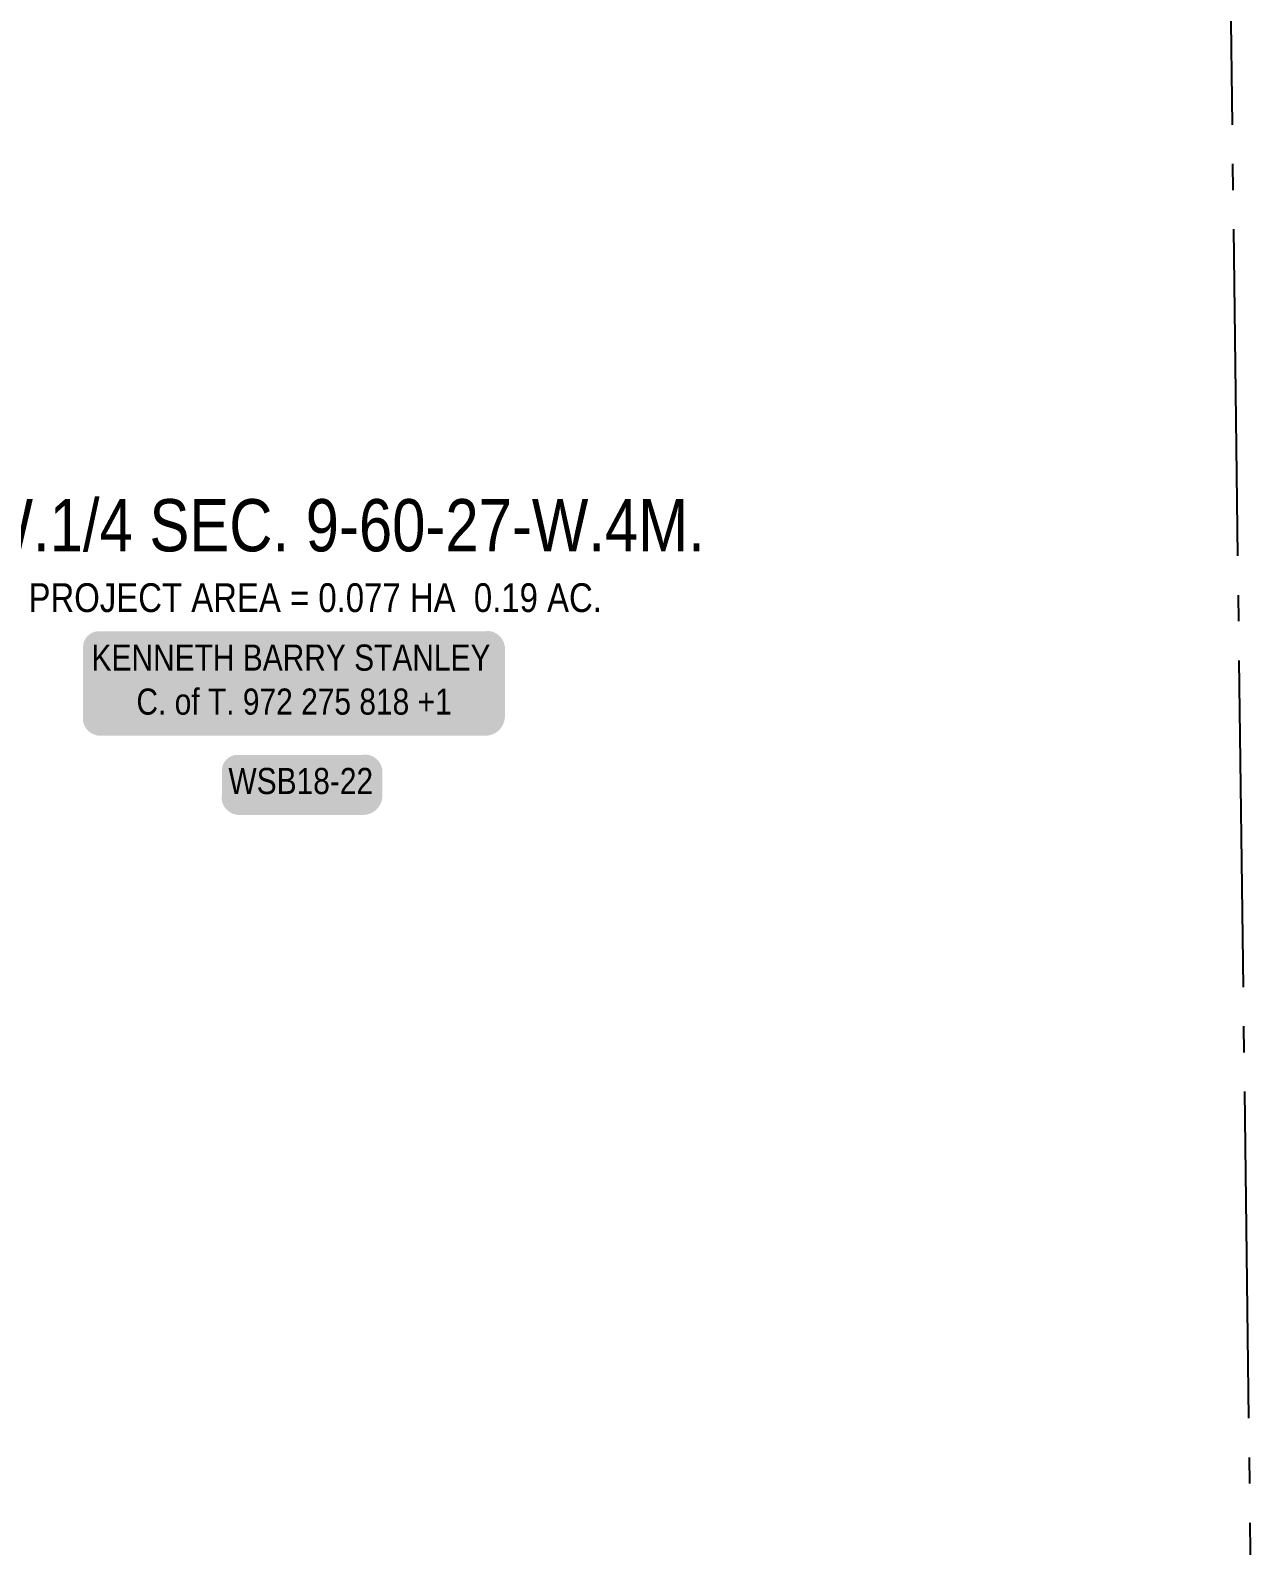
# Model space of a CAD drawing. Extents: x 57693 to 70573, y 5994359 to 6008381.
# Drawn here: x 65558 to 66026, y 6000287 to 6000867 of the extents above; entities that cross this region are included whole.
import ezdxf
from ezdxf.enums import TextEntityAlignment as Align

# ---------------------------------------------------------------- set-up
doc = ezdxf.new("R2010")
doc.units = 0
doc.header["$LTSCALE"] = 5
doc.linetypes.add('foc-QUARTERLINE', pattern=[33, 25, -3, 2, -3])
for name, color, linetype in [('AS-OWNER', 7, 'Continuous'), ('C-SYMBOL', 7, 'Continuous'), ('L-AREAREQUIRED', 7, 'Continuous'), ('L-QSEC', 8, 'foc-QUARTERLINE'), ('P-APEX RECON-LINE LIST', 240, 'Continuous')]:
    doc.layers.add(name, color=color, linetype=linetype)
doc.styles.add('100L', font='ARIALN.TTF', dxfattribs={"height": 11})
doc.styles.add('175L', font='ARIALN.TTF', dxfattribs={"height": 10})
doc.styles.add('80', font='ARIALN.TTF', dxfattribs={"height": 10})

# ---------------------------------------------------------------- blocks, each defined once
blk = doc.blocks.new('*U452')
h = blk.add_hatch(color=59)
edge = h.paths.add_edge_path()
edge.add_line((-74, -20), (74, -20))
edge.add_arc((74, -14), 6, 270, 360)
edge.add_line((80, -14), (80, 12.5))
edge.add_arc((74, 12.5), 6, 0, 90)
edge.add_line((74, 18.5), (-74, 18.5))
edge.add_arc((-74, 12.5), 6, 90, 180)
edge.add_line((-80, 12.5), (-80, -14))
edge.add_arc((-74, -14), 6, 180, 270)
at = {"color": 1, "flags": 128}
blk.add_lwpolyline([(-74, -20, 3, 3, 0), (74, -20, 3, 3, 0.414214), (80, -14, 3, 3, 0), (80, 12.5, 3, 0, 0.414214), (74, 18.5, 0, 0, 0), (-74, 18.5, 0, 0, 0.414214), (-80, 12.5, 0, 0, 0), (-80, -14, 0, 3, 0.414214)], format="xyseb", close=True, dxfattribs=at)
blk.add_lwpolyline([(-34.74, -1.99, 0, 7.5, 0), (0, 0, 0, 0, 0)], format="xyseb", dxfattribs=at)
at = {"color": 1, "style": '80'}
blk.add_attdef('ENTER_TEXT_001', (-35.99, -5), '', height=10, dxfattribs=at)
blk = doc.blocks.new('*U436')
at = {"true_color": 0xffffa8}
h = blk.add_hatch(color=51, dxfattribs=at)
edge = h.paths.add_edge_path()
edge.add_line((-24, -11.5), (24, -11.5))
edge.add_arc((24, -5.5), 6, 270, 360)
edge.add_line((30, -5.5), (30, 4))
edge.add_arc((24, 4), 6, 0, 90)
edge.add_line((24, 10), (-24, 10))
edge.add_arc((-24, 4), 6, 90, 180)
edge.add_line((-30, 4), (-30, -5.5))
edge.add_arc((-24, -5.5), 6, 180, 270)
at = {"color": 240, "flags": 128}
blk.add_lwpolyline([(-24, -11.5, 3, 3, 0), (24, -11.5, 3, 3, 0.414214), (30, -5.5, 3, 3, 0), (30, 4, 3, 0, 0.414214), (24, 10, 0, 0, 0), (-24, 10, 0, 0, 0.414214), (-30, 4, 0, 0, 0), (-30, -5.5, 0, 3, 0.414214)], format="xyseb", close=True, dxfattribs=at)
for points in [[(-24.67, -8.43, 0, 10, 0), (0, 0, 5, 5, 0)], [(21.05, -6.93, 0, 10, 0), (0, 0, 5, 5, 0)]]:
    blk.add_lwpolyline(points, format="xyseb", dxfattribs=at)
at = {"color": 4, "style": '80'}
blk.add_attdef('OTHER_001', (-14.7, -5), '', height=10, dxfattribs=at)

msp = doc.modelspace()

# ---------------------------------------------------------------- linework, layer by layer
at = {"layer": 'L-QSEC', "flags": 128}
msp.add_lwpolyline([(66015.817, 6000956.041), (66026.051, 6000151.79)], dxfattribs=at)

# ---------------------------------------------------------------- block references
at = {"layer": 'AS-OWNER'}
ref = msp.add_blockref('*U452', (65657.76, 6000618.723), dxfattribs=dict(at, xscale=0.999252397, yscale=0.999252397, zscale=0.999252397, rotation=359.9999884413987))
ref.add_attrib('ENTER_TEXT_001', 'KENNETH BARRY STANLEY', (65581.068, 6000622.139), dxfattribs={"layer": '0', "color": 1, "height": 9.99252, "rotation": 359.999988, "style": '80'})
ref.add_attrib('ENTER_TEXT_002', 'C. of T. 972 275 818 +1', (65598.238, 6000605.308), dxfattribs={"layer": '0', "color": 1, "height": 9.99252, "rotation": 359.999988, "style": '80'})
at = {"layer": 'P-APEX RECON-LINE LIST'}
ref = msp.add_blockref('*U436', (65660.89, 6000579.927), dxfattribs=dict(at, xscale=0.999252397, yscale=0.999252397, zscale=0.999252397, rotation=359.9999884413987))
ref.add_attrib('OTHER_001', 'WSB18-22', (65633.441, 6000574.927), dxfattribs={"layer": '0', "color": 4, "height": 9.9925, "rotation": 359.999988, "style": '80'})

# ---------------------------------------------------------------- texts
at = {"layer": 'C-SYMBOL', "color": 3, "style": '175L'}
msp.add_text('S.W.1/4 SEC. 9-60-27-W.4M.', height=19.98505, rotation=359.999988, dxfattribs=at).set_placement((65665.533, 6000661.801), align=Align.BOTTOM_CENTER)
at = {"layer": 'L-AREAREQUIRED', "color": 5, "style": '100L'}
msp.add_text('PROJECT AREA = 0.077 HA  0.19 AC.', height=10.99178, rotation=359.999988, dxfattribs=at).set_placement((65666.634, 6000641.286), align=Align.BOTTOM_CENTER)

doc.saveas('drawing.dxf')
